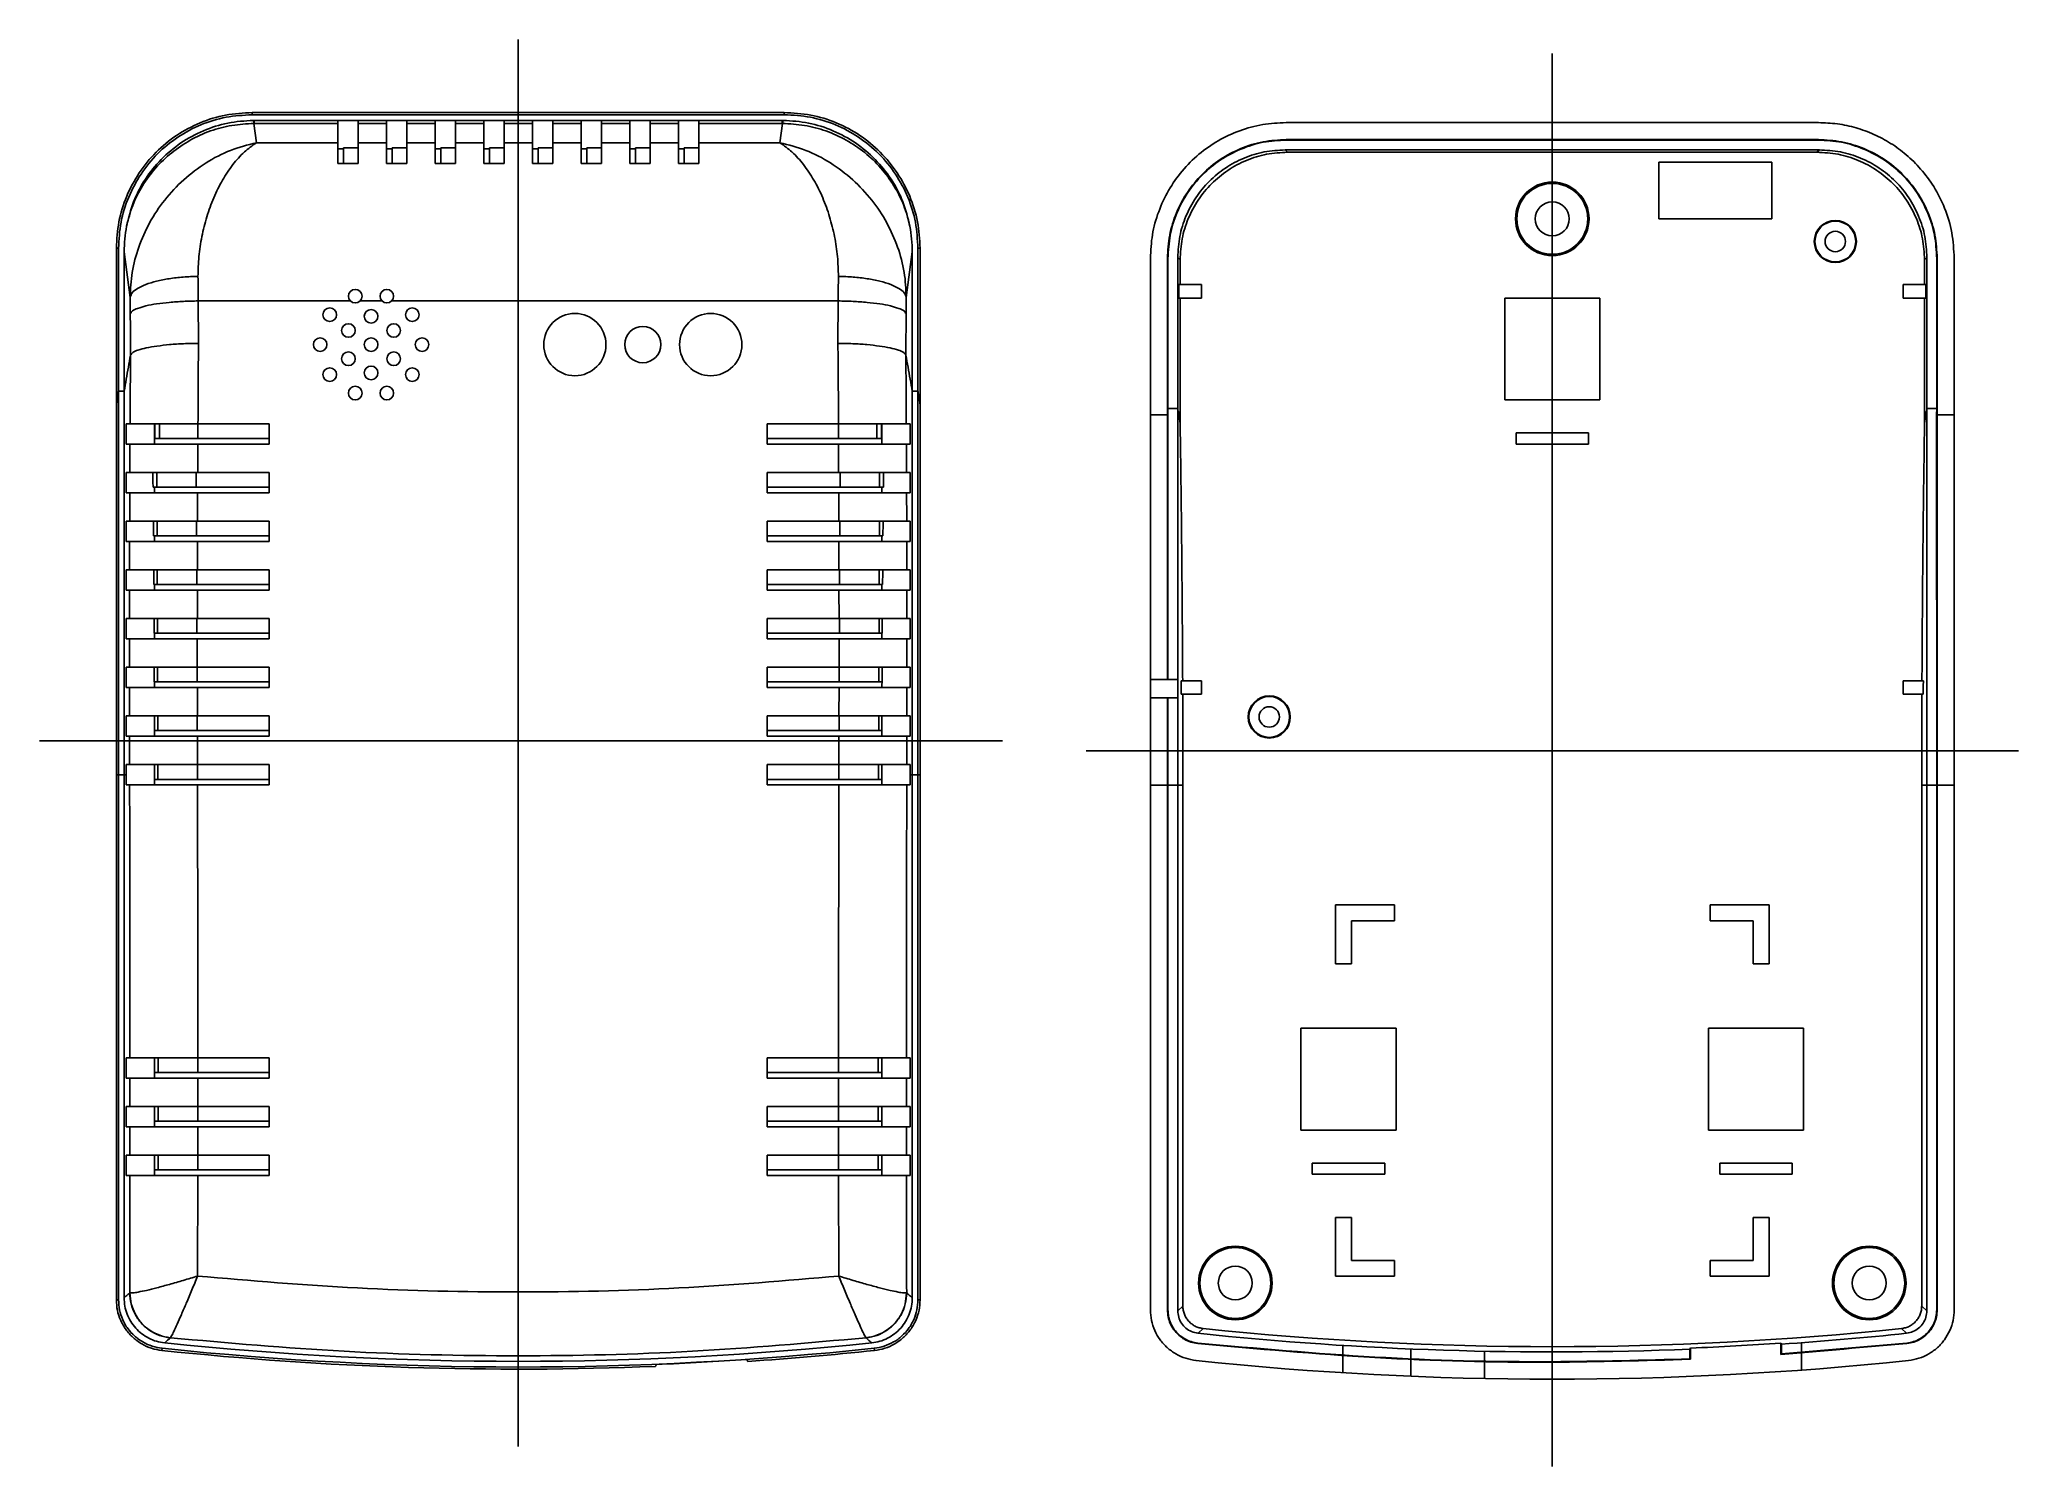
# Model space of a CAD drawing. Extents: x 1104 to 1279, y 319 to 445.
import ezdxf

# ---------------------------------------------------------------- set-up
doc = ezdxf.new("R2010")
doc.units = 0
doc.header["$MEASUREMENT"] = 0
doc.linetypes.add('dashed', pattern=[0])
doc.linetypes.add('solid', pattern=[0])
doc.layers.add('DEFAULT_1', color=1, linetype='solid')
doc.layers.add('DEFAULT_3', color=1, linetype='solid')

msp = doc.modelspace()

# ---------------------------------------------------------------- linework, layer by layer
at = {"layer": 'DEFAULT_1', "color": 1, "linetype": 'dashed'}
for p, q in [((1237.66, 319.03), (1237.66, 443.85)), ((1278.84, 382.24), (1196.49, 382.24))]:
    msp.add_line(p, q, dxfattribs=at)
at = {"layer": 'DEFAULT_1', "color": 3, "linetype": 'solid'}
for p, q in [((1214.15, 437.73), (1261.17, 437.73)), ((1214.07, 435.32), (1261.25, 435.32)), ((1214.28, 435.11), (1214.07, 435.32)), ((1214.16, 436.23), (1261.17, 436.23)), ((1214.16, 436.23), (1214.16, 436.19)), ((1214.16, 436.19), (1261.17, 436.19)), ((1261.04, 435.11), (1261.25, 435.32)), ((1261.17, 436.23), (1261.17, 436.19)), ((1214.28, 435.11), (1261.04, 435.11)), ((1257.06, 434.24), (1247.06, 434.24)), ((1247.06, 434.24), (1247.06, 429.24)), ((1257.06, 434.24), (1257.06, 429.24)), ((1257.06, 429.24), (1247.06, 429.24)), ((1202.16, 332.86), (1202.16, 425.74)), ((1203.66, 425.74), (1203.71, 425.74)), ((1203.66, 388.53), (1203.66, 425.74)), ((1203.71, 412.47), (1203.71, 425.74)), ((1204.79, 425.62), (1204.58, 425.83)), ((1204.58, 332.78), (1204.58, 425.83)), ((1204.79, 423.43), (1204.79, 425.62)), ((1270.54, 425.62), (1270.75, 425.83)), ((1270.54, 425.62), (1270.54, 423.43)), ((1270.75, 332.78), (1270.75, 425.83)), ((1271.66, 425.74), (1271.62, 425.74)), ((1271.62, 412.47), (1271.62, 425.74)), ((1271.66, 332.86), (1271.66, 425.74)), ((1273.16, 425.74), (1273.16, 332.86)), ((1204.66, 423.43), (1206.66, 423.43)), ((1204.66, 422.23), (1204.66, 423.43)), ((1206.66, 423.43), (1206.66, 422.23)), ((1268.66, 423.43), (1270.66, 423.43)), ((1268.66, 422.23), (1268.66, 423.43)), ((1270.66, 422.23), (1270.66, 423.43)), ((1206.66, 422.23), (1204.66, 422.23)), ((1204.79, 411.18), (1204.79, 422.23)), ((1233.46, 422.23), (1233.46, 413.23)), ((1241.86, 422.23), (1233.46, 422.23)), ((1241.86, 413.23), (1241.86, 422.23)), ((1270.66, 422.23), (1268.66, 422.23)), ((1270.54, 422.23), (1270.54, 411.18)), ((1233.46, 413.23), (1241.86, 413.23)), ((1202.16, 411.93), (1203.71, 411.93)), ((1204.58, 412.47), (1203.71, 412.47)), ((1203.71, 411.93), (1203.71, 388.53)), ((1270.75, 412.47), (1271.62, 412.47)), ((1271.61, 411.93), (1271.62, 379.21)), ((1273.16, 411.93), (1271.61, 411.93)), ((1240.86, 410.33), (1234.46, 410.33)), ((1234.46, 409.33), (1234.46, 410.33)), ((1240.86, 409.33), (1234.46, 409.33)), ((1240.86, 410.33), (1240.86, 409.33)), ((1204.89, 388.43), (1206.66, 388.43)), ((1206.66, 388.43), (1206.66, 387.23)), ((1268.66, 387.23), (1268.66, 388.43)), ((1268.66, 388.43), (1270.44, 388.43)), ((1203.66, 332.86), (1203.66, 386.93)), ((1203.71, 386.93), (1203.71, 379.21)), ((1206.66, 387.23), (1204.89, 387.23)), ((1270.43, 387.23), (1268.66, 387.23)), ((1202.16, 379.21), (1205.03, 379.21)), ((1203.71, 379.21), (1203.71, 332.86)), ((1205.03, 333.19), (1205.03, 379.21)), ((1270.29, 379.21), (1270.29, 333.19)), ((1270.29, 379.21), (1273.16, 379.21)), ((1271.62, 379.21), (1271.62, 332.86)), ((1223.71, 368.63), (1218.51, 368.63)), ((1218.51, 368.63), (1218.51, 363.43)), ((1219.91, 367.23), (1223.71, 367.23)), ((1219.91, 363.43), (1219.91, 367.23)), ((1223.71, 367.23), (1223.71, 368.63)), ((1251.61, 368.63), (1251.61, 367.23)), ((1256.81, 368.63), (1251.61, 368.63)), ((1251.61, 367.23), (1255.41, 367.23)), ((1255.41, 367.23), (1255.41, 363.43)), ((1256.81, 363.43), (1256.81, 368.63)), ((1218.51, 363.43), (1219.91, 363.43)), ((1255.41, 363.43), (1256.81, 363.43)), ((1215.46, 357.73), (1215.46, 348.73)), ((1223.86, 357.73), (1215.46, 357.73)), ((1223.86, 348.73), (1223.86, 357.73)), ((1251.46, 357.73), (1251.46, 348.73)), ((1259.86, 357.73), (1251.46, 357.73)), ((1259.86, 348.73), (1259.86, 357.73)), ((1215.46, 348.73), (1223.86, 348.73)), ((1251.46, 348.73), (1259.86, 348.73)), ((1216.46, 345.83), (1216.46, 344.83)), ((1222.86, 345.83), (1216.46, 345.83)), ((1222.86, 344.83), (1216.46, 344.83)), ((1222.86, 344.83), (1222.86, 345.83)), ((1252.46, 345.83), (1252.46, 344.83)), ((1258.86, 345.83), (1252.46, 345.83)), ((1258.86, 344.83), (1252.46, 344.83)), ((1258.86, 344.83), (1258.86, 345.83)), ((1218.51, 341.03), (1218.51, 335.83)), ((1219.91, 341.03), (1218.51, 341.03)), ((1219.91, 337.23), (1219.91, 341.03)), ((1255.41, 341.03), (1255.41, 337.23)), ((1256.81, 341.03), (1255.41, 341.03)), ((1256.81, 335.83), (1256.81, 341.03)), ((1218.51, 335.83), (1223.71, 335.83)), ((1223.71, 337.23), (1219.91, 337.23)), ((1223.71, 335.83), (1223.71, 337.23)), ((1251.61, 337.23), (1251.61, 335.83)), ((1255.41, 337.23), (1251.61, 337.23)), ((1251.61, 335.83), (1256.81, 335.83)), ((1203.66, 332.86), (1203.71, 332.86)), ((1204.58, 332.78), (1205.03, 333.19)), ((1270.29, 333.19), (1270.75, 332.78)), ((1271.66, 332.86), (1271.62, 332.86)), ((1206.37, 330.8), (1206.82, 331.2)), ((1268.5, 331.2), (1268.96, 330.8)), ((1206.35, 329.88), (1206.35, 329.92)), ((1249.86, 329.49), (1249.82, 329.4)), ((1249.82, 328.53), (1249.82, 329.4)), ((1249.86, 328.49), (1249.86, 329.49)), ((1257.86, 328.92), (1257.86, 329.92)), ((1257.91, 329.84), (1257.86, 329.92)), ((1257.91, 328.97), (1257.86, 328.92)), ((1257.91, 328.97), (1257.91, 329.84)), ((1268.98, 329.88), (1268.97, 329.92)), ((1249.86, 328.49), (1249.82, 328.53))]:
    msp.add_line(p, q, dxfattribs=at)
at = {"layer": 'DEFAULT_1', "color": 1, "linetype": 'solid'}
for p, q in [((1202.16, 388.53), (1204.58, 388.53)), ((1202.16, 386.93), (1204.58, 386.93)), ((1219.16, 327.3), (1219.16, 329.72)), ((1225.16, 326.99), (1225.16, 329.41)), ((1231.66, 326.79), (1231.66, 329.21)), ((1259.66, 327.54), (1259.66, 329.96))]:
    msp.add_line(p, q, dxfattribs=at)
at = {"layer": 'DEFAULT_1', "color": 3, "linetype": 'solid'}
for centre, radius in [((1237.66, 429.23), 3.25), ((1237.66, 429.23), 3.13), ((1237.66, 429.23), 1.5), ((1262.66, 427.23), 1.86), ((1262.66, 427.23), 1.8), ((1262.66, 427.23), 0.9), ((1212.66, 385.23), 1.86), ((1212.66, 385.23), 1.8), ((1212.66, 385.23), 0.9), ((1209.66, 335.23), 3.25), ((1209.66, 335.23), 3.13), ((1265.66, 335.23), 3.25), ((1265.66, 335.23), 3.13), ((1209.66, 335.23), 1.5), ((1265.66, 335.23), 1.5)]:
    msp.add_circle(centre, radius, dxfattribs=at)
for radius, start, end in [(298.19, 263.9753, 272.3365), (297.73, 264.0544, 275.9456), (298.19, 273.8928, 276.0247), (298.1, 272.3455, 273.8855), (300.6, 263.99, 276.01)]:
    msp.add_arc((1237.66, 627.33), radius, start, end, dxfattribs=at)
for points, end_tangent in [([(1214.15, 437.73), (1212.08, 437.55), (1210.05, 437.01), (1208.16, 436.13), (1206.45, 434.93), (1204.96, 433.45), (1203.77, 431.74), (1202.89, 429.85), (1202.34, 427.82), (1202.16, 425.74)], (0, 1)), ([(1273.16, 425.74), (1272.95, 428), (1272.31, 430.18), (1271.35, 432.08), (1270.2, 433.63), (1268.92, 434.89), (1267.55, 435.9), (1266.07, 436.69), (1264.49, 437.27), (1262.84, 437.62), (1261.17, 437.73)], (1, 0)), ([(1214.16, 436.23), (1212.11, 436.03), (1210.14, 435.43), (1208.33, 434.47), (1206.74, 433.16), (1205.43, 431.57), (1204.46, 429.76), (1203.87, 427.79), (1203.66, 425.74)], (-0.894427, 0.447214)), ([(1214.16, 436.19), (1212.12, 435.99), (1210.16, 435.39), (1208.35, 434.43), (1206.77, 433.13), (1205.47, 431.55), (1204.5, 429.74), (1203.91, 427.78), (1203.71, 425.74)], (0.707108, 0.707105)), ([(1214.07, 435.32), (1212.22, 435.14), (1210.44, 434.6), (1208.79, 433.72), (1207.36, 432.54), (1206.18, 431.1), (1205.3, 429.46), (1204.76, 427.68), (1204.58, 425.83)], (0, 1)), ([(1271.66, 425.74), (1271.46, 427.79), (1270.86, 429.76), (1269.89, 431.57), (1268.59, 433.16), (1267, 434.47), (1265.18, 435.43), (1263.21, 436.03), (1261.17, 436.23)], (-0.447214, -0.894427)), ([(1271.62, 425.74), (1271.42, 427.78), (1270.82, 429.74), (1269.86, 431.55), (1268.56, 433.13), (1266.97, 434.43), (1265.17, 435.39), (1263.21, 435.99), (1261.17, 436.19)], (-0.998053, -0.062378)), ([(1270.75, 425.83), (1270.57, 427.68), (1270.02, 429.46), (1269.15, 431.1), (1267.97, 432.54), (1266.53, 433.72), (1264.89, 434.6), (1263.11, 435.14), (1261.25, 435.32)], (-0.894427, 0.447214)), ([(1204.79, 425.62), (1204.97, 427.47), (1205.51, 429.25), (1206.39, 430.89), (1207.57, 432.33), (1209, 433.51), (1210.64, 434.39), (1212.43, 434.93), (1214.28, 435.11)], (0, -1)), ([(1261.04, 435.11), (1262.9, 434.93), (1264.68, 434.39), (1266.32, 433.51), (1267.76, 432.33), (1268.94, 430.89), (1269.82, 429.25), (1270.36, 427.47), (1270.54, 425.62)], (-0.894428, -0.447212)), ([(1203.71, 412.47), (1203.71, 412.29), (1203.71, 412.11), (1203.71, 411.93)], (0, -1)), ([(1204.58, 412.47), (1204.65, 412.04), (1204.72, 411.61), (1204.79, 411.18)], (0.707106, -0.707107)), ([(1205.01, 388.43), (1204.99, 392.22), (1204.96, 396.01), (1204.93, 399.79), (1204.89, 403.58), (1204.84, 407.37), (1204.79, 411.18)], (-0.707107, 0.707107)), ([(1270.54, 411.18), (1270.49, 407.41), (1270.44, 403.64), (1270.4, 399.87), (1270.36, 396.11), (1270.34, 392.32), (1270.31, 388.43)], (0.447212, 0.894428)), ([(1270.75, 412.47), (1270.68, 412.04), (1270.61, 411.61), (1270.54, 411.18)], (0, 1)), ([(1271.61, 411.93), (1271.61, 412.11), (1271.62, 412.29), (1271.62, 412.47)], (-0.707107, -0.707107)), ([(1204.89, 387.23), (1204.89, 387.83), (1204.89, 388.43)], (-1, -0.000002)), ([(1270.44, 388.43), (1270.43, 387.83), (1270.43, 387.23)], (-1, 0)), ([(1205.03, 379.21), (1205.03, 381.88), (1205.02, 384.56), (1205.01, 387.23)], (0.894428, 0.447212)), ([(1270.31, 387.23), (1270.3, 383.36), (1270.29, 379.21)], (0.447214, 0.894427)), ([(1202.16, 332.86), (1202.26, 331.93), (1202.55, 331.03), (1203.02, 330.21), (1203.65, 329.52), (1204.41, 328.97), (1205.28, 328.58), (1206.19, 328.39)], (-0.707107, -0.707107)), ([(1206.35, 329.88), (1205.74, 330.01), (1205.16, 330.26), (1204.66, 330.63), (1204.24, 331.1), (1203.92, 331.64), (1203.73, 332.24), (1203.66, 332.86)], (0.707106, -0.707107)), ([(1206.35, 329.92), (1205.75, 330.05), (1205.19, 330.3), (1204.68, 330.67), (1204.27, 331.13), (1203.96, 331.66), (1203.77, 332.25), (1203.71, 332.86)], (0.124035, -0.992278)), ([(1206.37, 330.8), (1205.8, 330.94), (1205.3, 331.24), (1204.91, 331.68), (1204.66, 332.21), (1204.58, 332.78)], (-0.707107, -0.707106)), ([(1206.82, 331.2), (1206.46, 331.28), (1206.12, 331.41), (1205.81, 331.61), (1205.54, 331.85), (1205.32, 332.15), (1205.16, 332.48), (1205.06, 332.83), (1205.03, 333.19)], (0, 1)), ([(1270.29, 333.19), (1270.26, 332.83), (1270.16, 332.48), (1270, 332.15), (1269.78, 331.85), (1269.51, 331.61), (1269.2, 331.41), (1268.86, 331.28), (1268.5, 331.2)], (-1, 0)), ([(1270.75, 332.78), (1270.66, 332.21), (1270.41, 331.68), (1270.02, 331.24), (1269.52, 330.94), (1268.96, 330.8)], (0, 1)), ([(1271.62, 332.86), (1271.55, 332.25), (1271.36, 331.66), (1271.05, 331.13), (1270.64, 330.67), (1270.14, 330.3), (1269.57, 330.05), (1268.97, 329.92)], (0.894427, 0.447213)), ([(1271.66, 332.86), (1271.59, 332.24), (1271.4, 331.64), (1271.09, 331.1), (1270.67, 330.63), (1270.16, 330.26), (1269.59, 330.01), (1268.98, 329.88)], (-0.447213, -0.894427)), ([(1269.14, 328.39), (1270.05, 328.58), (1270.91, 328.97), (1271.68, 329.52), (1272.3, 330.21), (1272.77, 331.03), (1273.07, 331.93), (1273.16, 332.86)], (-1, -0.000001)), ([(1249.82, 328.53), (1237.66, 328.28), (1221.99, 328.69), (1206.35, 329.92)], (-0.707114, -0.7071)), ([(1249.86, 328.49), (1237.66, 328.24), (1221.98, 328.65), (1206.35, 329.88)], (0.894427, 0.447214)), ([(1268.98, 329.88), (1257.86, 328.92)], (1, -0.000003)), ([(1268.97, 329.92), (1257.91, 328.97)], (-0.707107, 0.707107))]:
    msp.add_spline(points, degree=3, dxfattribs=dict(at, end_tangent=end_tangent))
at = {"layer": 'DEFAULT_3', "color": 1, "linetype": 'dashed'}
for p, q in [((1146.32, 445.07), (1146.32, 320.8)), ((1189.09, 383.12), (1104.04, 383.12))]:
    msp.add_line(p, q, dxfattribs=at)
at = {"layer": 'DEFAULT_3', "color": 3, "linetype": 'solid'}
for p, q in [((1169.82, 438.62), (1122.81, 438.62)), ((1122.81, 438.43), (1122.81, 438.62)), ((1169.82, 438.43), (1122.81, 438.43)), ((1122.97, 437.66), (1123.19, 435.95)), ((1123, 437.93), (1130.37, 437.93)), ((1123, 437.93), (1123, 437.66)), ((1123, 437.66), (1130.37, 437.66)), ((1130.37, 437.92), (1132.17, 437.92)), ((1130.37, 434.12), (1130.37, 437.92)), ((1132.17, 437.93), (1134.67, 437.93)), ((1132.17, 434.12), (1132.17, 437.92)), ((1132.17, 437.66), (1134.67, 437.66)), ((1134.67, 437.92), (1136.47, 437.92)), ((1134.67, 434.12), (1134.67, 437.92)), ((1136.47, 437.93), (1138.97, 437.93)), ((1136.47, 434.12), (1136.47, 437.92)), ((1136.47, 437.66), (1138.97, 437.66)), ((1138.97, 437.92), (1140.77, 437.92)), ((1138.97, 434.12), (1138.97, 437.92)), ((1140.77, 437.93), (1143.27, 437.93)), ((1140.77, 434.12), (1140.77, 437.92)), ((1140.77, 437.66), (1143.27, 437.66)), ((1143.27, 437.92), (1145.07, 437.92)), ((1143.27, 434.12), (1143.27, 437.92)), ((1145.07, 437.93), (1147.57, 437.93)), ((1145.07, 434.12), (1145.07, 437.92)), ((1145.07, 437.66), (1147.57, 437.66)), ((1147.57, 437.92), (1149.37, 437.92)), ((1147.57, 434.12), (1147.57, 437.92)), ((1149.37, 437.93), (1151.87, 437.93)), ((1149.37, 434.12), (1149.37, 437.92)), ((1149.37, 437.66), (1151.87, 437.66)), ((1151.87, 437.92), (1153.67, 437.92)), ((1151.87, 434.12), (1151.87, 437.92)), ((1153.67, 437.93), (1156.17, 437.93)), ((1153.67, 434.12), (1153.67, 437.92)), ((1153.67, 437.66), (1156.17, 437.66)), ((1156.17, 437.92), (1157.97, 437.92)), ((1156.17, 434.12), (1156.17, 437.92)), ((1157.97, 437.93), (1160.47, 437.93)), ((1157.97, 434.12), (1157.97, 437.92)), ((1157.97, 437.66), (1160.47, 437.66)), ((1160.47, 437.92), (1162.27, 437.92)), ((1160.47, 434.12), (1160.47, 437.92)), ((1162.27, 437.93), (1169.63, 437.93)), ((1162.27, 434.12), (1162.27, 437.92)), ((1162.27, 437.66), (1169.63, 437.66)), ((1169.44, 435.95), (1169.66, 437.66)), ((1169.63, 437.93), (1169.63, 437.66)), ((1169.82, 438.43), (1169.82, 438.62)), ((1123.19, 435.95), (1130.37, 435.95)), ((1130.37, 435.42), (1130.87, 435.42)), ((1132.17, 435.5), (1130.87, 435.5)), ((1130.87, 434.12), (1130.87, 435.5)), ((1132.17, 435.95), (1134.67, 435.95)), ((1134.67, 435.42), (1135.17, 435.42)), ((1136.47, 435.5), (1135.17, 435.5)), ((1135.17, 434.12), (1135.17, 435.5)), ((1136.47, 435.95), (1138.97, 435.95)), ((1138.97, 435.42), (1139.47, 435.42)), ((1140.77, 435.5), (1139.47, 435.5)), ((1139.47, 434.12), (1139.47, 435.5)), ((1140.77, 435.95), (1143.27, 435.95)), ((1143.27, 435.42), (1143.77, 435.42)), ((1145.07, 435.5), (1143.77, 435.5)), ((1143.77, 434.12), (1143.77, 435.5)), ((1145.07, 435.95), (1147.57, 435.95)), ((1147.57, 435.42), (1148.07, 435.42)), ((1149.37, 435.5), (1148.07, 435.5)), ((1148.07, 434.12), (1148.07, 435.5)), ((1149.37, 435.95), (1151.87, 435.95)), ((1151.87, 435.42), (1152.37, 435.42)), ((1153.67, 435.5), (1152.37, 435.5)), ((1152.37, 434.12), (1152.37, 435.5)), ((1153.67, 435.95), (1156.17, 435.95)), ((1156.17, 435.42), (1156.67, 435.42)), ((1157.97, 435.5), (1156.67, 435.5)), ((1156.67, 434.12), (1156.67, 435.5)), ((1157.97, 435.95), (1160.47, 435.95)), ((1160.47, 435.42), (1160.97, 435.42)), ((1162.27, 435.5), (1160.97, 435.5)), ((1160.97, 434.12), (1160.97, 435.5)), ((1162.27, 435.95), (1169.44, 435.95)), ((1130.37, 434.12), (1132.17, 434.12)), ((1134.67, 434.12), (1136.47, 434.12)), ((1138.97, 434.12), (1140.77, 434.12)), ((1143.27, 434.12), (1145.07, 434.12)), ((1147.57, 434.12), (1149.37, 434.12)), ((1151.87, 434.12), (1153.67, 434.12)), ((1156.17, 434.12), (1157.97, 434.12)), ((1160.47, 434.12), (1162.27, 434.12)), ((1111.01, 426.63), (1110.82, 426.63)), ((1110.82, 426.63), (1110.82, 333.75)), ((1111.01, 426.63), (1111.01, 333.75)), ((1181.62, 426.63), (1181.82, 426.63)), ((1181.62, 333.75), (1181.62, 426.63)), ((1181.82, 333.75), (1181.82, 426.63)), ((1111.51, 426.32), (1112.03, 422.28)), ((1111.51, 333.92), (1111.51, 426.32)), ((1180.6, 422.28), (1181.12, 426.32)), ((1181.12, 333.92), (1181.12, 426.32)), ((1118.04, 421.98), (1131.5, 421.98)), ((1118.04, 421.98), (1118.07, 418.24)), ((1132.35, 421.98), (1134.28, 421.98)), ((1135.13, 421.98), (1174.59, 421.98)), ((1174.56, 418.24), (1174.59, 421.98)), ((1111.51, 414.01), (1111.01, 414.01)), ((1181.12, 414.01), (1181.62, 414.01)), ((1111.68, 411.12), (1124.32, 411.12)), ((1111.68, 411.12), (1111.68, 409.32)), ((1114.18, 411.12), (1114.18, 409.32)), ((1114.23, 411.12), (1114.23, 409.82)), ((1114.63, 411.12), (1114.63, 409.82)), ((1118.03, 411.12), (1118.03, 409.82)), ((1124.32, 411.12), (1124.32, 409.32)), ((1168.32, 411.12), (1180.95, 411.12)), ((1168.32, 411.12), (1168.32, 409.32)), ((1174.6, 411.12), (1174.6, 409.82)), ((1178, 411.12), (1178, 409.82)), ((1178.4, 411.12), (1178.4, 409.82)), ((1178.45, 411.12), (1178.45, 409.32)), ((1180.95, 411.12), (1180.95, 409.32)), ((1111.68, 409.32), (1124.32, 409.32)), ((1114.23, 409.82), (1124.32, 409.82)), ((1118.02, 409.32), (1118.01, 406.82)), ((1178.4, 409.82), (1168.32, 409.82)), ((1168.32, 409.32), (1180.95, 409.32)), ((1174.62, 406.82), (1174.61, 409.32)), ((1111.68, 406.82), (1124.32, 406.82)), ((1111.68, 406.82), (1111.68, 405.02)), ((1114.39, 406.82), (1114.39, 405.52)), ((1117.88, 406.82), (1117.88, 405.52)), ((1124.32, 406.82), (1124.32, 405.02)), ((1168.32, 406.82), (1180.95, 406.82)), ((1168.32, 406.82), (1168.32, 405.02)), ((1174.75, 406.82), (1174.75, 405.52)), ((1178.24, 406.82), (1178.24, 405.52)), ((1180.95, 406.82), (1180.95, 405.02)), ((1111.68, 405.02), (1124.32, 405.02)), ((1114.06, 405.52), (1124.32, 405.52)), ((1114.18, 405.52), (1114.18, 405.02)), ((1118, 405.02), (1117.99, 402.52)), ((1178.57, 405.52), (1168.32, 405.52)), ((1168.32, 405.02), (1180.95, 405.02)), ((1174.64, 402.52), (1174.63, 405.02)), ((1178.45, 405.52), (1178.45, 405.02)), ((1111.68, 402.52), (1124.32, 402.52)), ((1111.68, 402.52), (1111.68, 400.72)), ((1114.41, 402.52), (1114.41, 401.22)), ((1117.91, 402.52), (1117.91, 401.22)), ((1124.32, 402.52), (1124.32, 400.72)), ((1168.32, 402.52), (1168.32, 400.72)), ((1168.32, 402.52), (1180.95, 402.52)), ((1174.73, 402.52), (1174.73, 401.22)), ((1178.22, 402.52), (1178.22, 401.22)), ((1180.95, 402.52), (1180.95, 400.72)), ((1111.68, 400.72), (1124.32, 400.72)), ((1114.1, 401.22), (1124.32, 401.22)), ((1114.18, 401.22), (1114.18, 400.72)), ((1117.99, 400.72), (1117.98, 398.22)), ((1178.53, 401.22), (1168.32, 401.22)), ((1168.32, 400.72), (1180.95, 400.72)), ((1174.65, 398.22), (1174.64, 400.72)), ((1178.45, 401.22), (1178.45, 400.72)), ((1111.68, 398.22), (1124.32, 398.22)), ((1111.68, 398.22), (1111.68, 396.42)), ((1114.13, 396.92), (1124.32, 396.92)), ((1114.18, 396.92), (1114.18, 396.42)), ((1114.43, 398.22), (1114.43, 396.92)), ((1117.93, 398.22), (1117.93, 396.92)), ((1124.32, 398.22), (1124.32, 396.42)), ((1168.32, 398.22), (1168.32, 396.42)), ((1168.32, 398.22), (1180.95, 398.22)), ((1178.5, 396.92), (1168.32, 396.92)), ((1174.71, 398.22), (1174.71, 396.92)), ((1178.2, 398.22), (1178.2, 396.92)), ((1178.45, 396.92), (1178.45, 396.42)), ((1180.95, 398.22), (1180.95, 396.42)), ((1111.68, 396.42), (1124.32, 396.42)), ((1117.98, 396.42), (1117.98, 393.92)), ((1168.32, 396.42), (1180.95, 396.42)), ((1174.66, 393.92), (1174.65, 396.42)), ((1111.68, 393.92), (1124.32, 393.92)), ((1111.68, 393.92), (1111.68, 392.12)), ((1114.45, 393.92), (1114.45, 392.62)), ((1117.94, 393.92), (1117.94, 392.62)), ((1124.32, 393.92), (1124.32, 392.12)), ((1168.32, 393.92), (1168.32, 392.12)), ((1168.32, 393.92), (1180.95, 393.92)), ((1174.69, 393.92), (1174.69, 392.62)), ((1178.19, 393.92), (1178.19, 392.62)), ((1180.95, 393.92), (1180.95, 392.12)), ((1111.68, 392.12), (1124.32, 392.12)), ((1111.98, 392.12), (1111.98, 389.62)), ((1114.15, 392.62), (1124.32, 392.62)), ((1114.18, 392.62), (1114.18, 392.12)), ((1117.97, 392.12), (1117.97, 389.62)), ((1178.48, 392.62), (1168.32, 392.62)), ((1168.32, 392.12), (1180.95, 392.12)), ((1174.66, 389.62), (1174.66, 392.12)), ((1178.45, 392.62), (1178.45, 392.12)), ((1180.65, 389.62), (1180.65, 392.12)), ((1111.68, 389.62), (1124.32, 389.62)), ((1111.68, 389.62), (1111.68, 387.82)), ((1114.18, 388.32), (1124.32, 388.32)), ((1114.18, 388.32), (1114.18, 388.07)), ((1114.18, 388.07), (1114.18, 387.82)), ((1114.46, 389.62), (1114.46, 388.32)), ((1117.96, 389.62), (1117.96, 388.32)), ((1124.32, 389.62), (1124.32, 387.82)), ((1168.32, 389.62), (1168.32, 387.82)), ((1168.32, 389.62), (1180.95, 389.62)), ((1178.45, 388.32), (1168.32, 388.32)), ((1174.67, 389.62), (1174.67, 388.32)), ((1178.17, 389.62), (1178.17, 388.32)), ((1178.46, 388.32), (1178.45, 388.07)), ((1178.45, 388.07), (1178.45, 387.82)), ((1180.95, 389.62), (1180.95, 387.82)), ((1111.68, 387.82), (1124.32, 387.82)), ((1117.98, 387.82), (1117.98, 385.32)), ((1168.32, 387.82), (1180.95, 387.82)), ((1174.65, 385.32), (1174.66, 387.82)), ((1111.68, 385.32), (1124.32, 385.32)), ((1111.68, 385.32), (1111.68, 383.52)), ((1114.47, 385.32), (1114.47, 384.02)), ((1117.97, 385.32), (1117.97, 384.02)), ((1124.32, 385.32), (1124.32, 383.52)), ((1168.32, 385.32), (1168.32, 383.52)), ((1168.32, 385.32), (1180.95, 385.32)), ((1174.66, 385.32), (1174.66, 384.02)), ((1178.16, 385.32), (1178.16, 384.02)), ((1180.95, 385.32), (1180.95, 383.52)), ((1111.68, 383.52), (1124.32, 383.52)), ((1114.18, 384.02), (1124.32, 384.02)), ((1114.18, 384.02), (1114.18, 383.77)), ((1114.18, 383.77), (1114.18, 383.52)), ((1117.98, 383.52), (1117.99, 381.02)), ((1178.45, 384.02), (1168.32, 384.02)), ((1168.32, 383.52), (1180.95, 383.52)), ((1174.65, 381.02), (1174.65, 383.52)), ((1178.45, 384.02), (1178.45, 383.77)), ((1178.45, 383.77), (1178.45, 383.52)), ((1111.68, 380.12), (1110.82, 380.12)), ((1111.68, 381.02), (1124.32, 381.02)), ((1111.68, 381.02), (1111.68, 380.12)), ((1114.18, 379.72), (1124.32, 379.72)), ((1114.49, 381.02), (1114.49, 379.72)), ((1117.98, 381.02), (1117.98, 379.72)), ((1124.32, 381.02), (1124.32, 379.22)), ((1168.32, 381.02), (1168.32, 379.22)), ((1168.32, 381.02), (1180.95, 381.02)), ((1178.45, 379.72), (1168.32, 379.72)), ((1174.65, 381.02), (1174.65, 379.72)), ((1178.14, 381.02), (1178.14, 379.72)), ((1180.95, 381.02), (1180.95, 380.12)), ((1180.95, 380.12), (1181.82, 380.12)), ((1111.68, 379.22), (1124.32, 379.22)), ((1168.32, 379.22), (1180.95, 379.22)), ((1111.68, 355.12), (1124.32, 355.12)), ((1111.68, 355.12), (1111.68, 353.32)), ((1114.18, 355.12), (1114.18, 353.32)), ((1114.52, 355.12), (1114.52, 353.82)), ((1118.02, 355.12), (1118.02, 353.82)), ((1124.32, 355.12), (1124.32, 353.32)), ((1168.32, 355.12), (1168.32, 353.32)), ((1168.32, 355.12), (1180.95, 355.12)), ((1174.61, 355.12), (1174.61, 353.82)), ((1178.11, 355.12), (1178.11, 353.82)), ((1178.45, 355.12), (1178.45, 353.32)), ((1180.95, 355.12), (1180.95, 353.32)), ((1111.68, 353.32), (1124.32, 353.32)), ((1114.18, 353.82), (1124.32, 353.82)), ((1118.02, 353.32), (1118.02, 349.52)), ((1178.45, 353.82), (1168.32, 353.82)), ((1168.32, 353.32), (1180.95, 353.32)), ((1174.61, 353.32), (1174.61, 349.52)), ((1111.68, 350.82), (1124.32, 350.82)), ((1111.68, 350.82), (1111.68, 349.02)), ((1114.18, 350.82), (1114.18, 349.02)), ((1114.52, 350.82), (1114.52, 349.52)), ((1124.32, 350.82), (1124.32, 349.02)), ((1168.32, 350.82), (1168.32, 349.02)), ((1168.32, 350.82), (1180.95, 350.82)), ((1178.11, 350.82), (1178.11, 349.52)), ((1178.45, 350.82), (1178.45, 349.02)), ((1180.95, 350.82), (1180.95, 349.02)), ((1111.68, 349.02), (1124.32, 349.02)), ((1114.18, 349.52), (1124.32, 349.52)), ((1118.02, 349.02), (1118.01, 346.52)), ((1178.45, 349.52), (1168.32, 349.52)), ((1168.32, 349.02), (1180.95, 349.02)), ((1174.62, 346.52), (1174.62, 349.02)), ((1111.68, 346.52), (1124.32, 346.52)), ((1111.68, 346.52), (1111.68, 344.72)), ((1114.18, 346.52), (1114.18, 344.72)), ((1114.52, 346.52), (1114.52, 345.22)), ((1118.02, 346.52), (1118.02, 345.22)), ((1124.32, 346.52), (1124.32, 344.72)), ((1168.32, 346.52), (1168.32, 344.72)), ((1168.32, 346.52), (1180.95, 346.52)), ((1174.61, 346.52), (1174.61, 345.22)), ((1178.11, 346.52), (1178.11, 345.22)), ((1178.45, 346.52), (1178.45, 344.72)), ((1180.95, 346.52), (1180.95, 344.72)), ((1111.68, 344.72), (1124.32, 344.72)), ((1114.18, 345.22), (1124.32, 345.22)), ((1118.01, 344.72), (1118, 335.84)), ((1178.45, 345.22), (1168.32, 345.22)), ((1168.32, 344.72), (1180.95, 344.72)), ((1174.63, 335.84), (1174.62, 344.72)), ((1111.01, 333.75), (1110.82, 333.75)), ((1181.62, 333.75), (1181.82, 333.75)), ((1114.86, 329.46), (1114.84, 329.27)), ((1177.77, 329.46), (1177.79, 329.27)), ((1166.52, 328.47), (1166.6, 328.31))]:
    msp.add_line(p, q, dxfattribs=at)
for centre, radius in [((1129.67, 420.76), 0.6), ((1131.92, 422.4), 0.6), ((1134.71, 422.4), 0.6), ((1136.96, 420.76), 0.6), ((1131.32, 419.37), 0.6), ((1133.32, 420.62), 0.6), ((1135.32, 419.37), 0.6), ((1151.32, 418.12), 2.75), ((1157.32, 418.12), 1.6), ((1163.32, 418.12), 2.75), ((1128.82, 418.12), 0.6), ((1133.32, 418.12), 0.6), ((1137.82, 418.12), 0.6), ((1129.67, 415.47), 0.6), ((1131.32, 416.87), 0.6), ((1133.32, 415.62), 0.6), ((1135.32, 416.87), 0.6), ((1136.96, 415.47), 0.6), ((1131.92, 413.84), 0.6), ((1134.71, 413.84), 0.6)]:
    msp.add_circle(centre, radius, dxfattribs=at)
for radius, start, end in [(300.5, 263.988, 272.3101), (300.31, 263.988, 276.012), (299.81, 264.0215, 275.9785), (300.5, 273.8711, 276.012), (300.33, 272.3281, 273.8566)]:
    msp.add_arc((1146.32, 628.12), radius, start, end, dxfattribs=at)
for points, end_tangent in [([(1122.81, 438.62), (1120.47, 438.39), (1118.22, 437.71), (1116.14, 436.6), (1114.33, 435.11), (1112.84, 433.29), (1111.73, 431.22), (1111.05, 428.97), (1110.82, 426.63)], (1, 0.000004)), ([(1122.81, 438.43), (1120.51, 438.2), (1118.29, 437.53), (1116.25, 436.44), (1114.46, 434.97), (1113, 433.18), (1111.91, 431.14), (1111.23, 428.93), (1111.01, 426.63)], (-0.707107, 0.707107)), ([(1111.72, 428.57), (1112.34, 430.73), (1113.38, 432.73), (1114.79, 434.48), (1116.52, 435.93), (1118.51, 437.01), (1120.67, 437.69), (1122.91, 437.93)], (1, 0)), ([(1111.72, 428.57), (1112.27, 430.42), (1113.13, 432.15), (1114.29, 433.72), (1115.71, 435.07), (1117.34, 436.17), (1119.13, 436.99), (1121.03, 437.48), (1122.97, 437.66)], (0.707107, 0.707106)), ([(1122.91, 437.93), (1122.93, 437.88), (1122.95, 437.79), (1122.97, 437.66)], (1, 0)), ([(1122.91, 437.93), (1122.95, 437.93), (1123, 437.93)], (-1, 0)), ([(1122.97, 437.66), (1122.98, 437.66), (1123, 437.66)], (0, -1)), ([(1169.63, 437.93), (1169.68, 437.93), (1169.72, 437.93)], (1, 0)), ([(1169.63, 437.66), (1169.65, 437.66), (1169.66, 437.66)], (-0.894427, -0.447214)), ([(1169.72, 437.93), (1169.7, 437.88), (1169.68, 437.79), (1169.66, 437.66)], (0.707107, -0.707107)), ([(1169.66, 437.66), (1171.6, 437.48), (1173.5, 436.99), (1175.29, 436.17), (1176.92, 435.08), (1178.34, 433.72), (1179.5, 432.15), (1180.37, 430.42), (1180.92, 428.57)], (-0.894427, -0.447214)), ([(1169.72, 437.93), (1171.97, 437.69), (1174.12, 437.01), (1176.11, 435.93), (1177.84, 434.48), (1179.25, 432.73), (1180.29, 430.73), (1180.92, 428.57)], (-0.707105, 0.707108)), ([(1181.82, 426.63), (1181.59, 428.97), (1180.9, 431.22), (1179.79, 433.29), (1178.3, 435.11), (1176.49, 436.6), (1174.41, 437.71), (1172.16, 438.39), (1169.82, 438.62)], (-1, 0)), ([(1181.62, 426.63), (1181.4, 428.93), (1180.73, 431.14), (1179.64, 433.18), (1178.17, 434.97), (1176.38, 436.44), (1174.34, 437.53), (1172.13, 438.2), (1169.82, 438.43)], (-0.707107, -0.707107)), ([(1123.19, 435.95), (1120.91, 435.28), (1118.74, 434.17), (1116.77, 432.68), (1115.09, 430.89), (1113.76, 428.88), (1112.8, 426.73), (1112.22, 424.5), (1112.03, 422.28)], (1, 0)), ([(1123.19, 435.95), (1122.13, 435.14), (1121.12, 434.02), (1120.2, 432.66), (1119.43, 431.1), (1118.81, 429.41), (1118.37, 427.66), (1118.11, 425.89), (1118.03, 424.15)], (0, 1)), ([(1174.6, 424.15), (1174.52, 425.89), (1174.26, 427.66), (1173.82, 429.41), (1173.21, 431.1), (1172.43, 432.66), (1171.51, 434.02), (1170.5, 435.14), (1169.44, 435.95)], (0.447214, 0.894427)), ([(1180.6, 422.28), (1180.41, 424.5), (1179.83, 426.73), (1178.87, 428.88), (1177.54, 430.89), (1175.86, 432.68), (1173.89, 434.17), (1171.72, 435.28), (1169.44, 435.95)], (-0.000004, 1)), ([(1111.72, 428.57), (1111.56, 427.45), (1111.51, 426.32)], (1, 0)), ([(1180.92, 428.57), (1181.07, 427.45), (1181.12, 426.32)], (1, 0)), ([(1118.03, 424.15), (1116.72, 424.09), (1115.48, 423.94), (1114.36, 423.72), (1113.41, 423.42), (1112.69, 423.08), (1112.22, 422.69), (1112.03, 422.28)], (0, -1)), ([(1118.03, 424.15), (1118.04, 423.07), (1118.04, 421.98)], (0, 1)), ([(1174.59, 421.98), (1174.59, 423.07), (1174.6, 424.15)], (0, 1)), ([(1112.03, 422.28), (1112.04, 421.57), (1112.05, 420.84)], (-0.707108, 0.707106)), ([(1118.04, 421.98), (1116.74, 421.94), (1115.49, 421.85), (1114.37, 421.72), (1113.43, 421.54), (1112.7, 421.32), (1112.24, 421.09), (1112.05, 420.84)], (-0.447214, 0.894427)), ([(1174.59, 421.98), (1175.89, 421.94), (1177.14, 421.85), (1178.26, 421.72), (1179.2, 421.54), (1179.93, 421.32), (1180.4, 421.09), (1180.58, 420.84)], (-0.894427, -0.447213)), ([(1180.58, 420.84), (1180.59, 421.57), (1180.6, 422.28)], (0.707108, -0.707106)), ([(1112.05, 420.84), (1112.06, 419.01), (1112.07, 417.19)], (-0.894427, 0.447214)), ([(1180.56, 417.19), (1180.57, 419.01), (1180.58, 420.84)], (-1, 0)), ([(1118.07, 418.23), (1116.76, 418.2), (1115.52, 418.12), (1114.4, 417.99), (1113.45, 417.83), (1112.73, 417.63), (1112.26, 417.42), (1112.07, 417.19)], (-1, 0)), ([(1118.07, 418.24), (1118.05, 414.68), (1118.03, 411.12)], (0.894429, 0.44721)), ([(1174.61, 411.12), (1174.59, 414.68), (1174.56, 418.24)], (0.707108, 0.707105)), ([(1174.56, 418.23), (1175.87, 418.2), (1177.11, 418.12), (1178.24, 417.99), (1179.18, 417.83), (1179.9, 417.63), (1180.37, 417.42), (1180.56, 417.19)], (-0.707107, 0.707107)), ([(1112.07, 417.19), (1111.88, 416.13), (1111.69, 415.07), (1111.51, 414.01)], (0, -1)), ([(1112.07, 417.19), (1112.05, 414.15), (1112.03, 411.12)], (0.007812, -0.999969)), ([(1180.56, 417.19), (1180.75, 416.13), (1180.94, 415.07), (1181.12, 414.01)], (0, 1)), ([(1180.6, 411.12), (1180.58, 414.15), (1180.56, 417.19)], (0.447213, -0.894428)), ([(1111.01, 414.01), (1110.94, 413.62), (1110.88, 413.24), (1110.82, 412.85)], (-0.707107, -0.707107)), ([(1181.62, 414.01), (1181.69, 413.62), (1181.75, 413.24), (1181.82, 412.85)], (0.894427, -0.447214)), ([(1112.02, 409.32), (1112.02, 408.07), (1112.01, 406.82)], (1, 0)), ([(1180.62, 406.82), (1180.61, 408.07), (1180.61, 409.32)], (0.447214, 0.894427)), ([(1114.04, 406.82), (1114.05, 406.17), (1114.06, 405.52)], (0, -1)), ([(1178.59, 406.82), (1178.58, 406.17), (1178.57, 405.52)], (0.447213, -0.894427)), ([(1112.01, 405.02), (1112, 403.77), (1112, 402.52)], (-0.447214, 0.894427)), ([(1180.63, 402.52), (1180.63, 403.77), (1180.62, 405.02)], (1, 0)), ([(1114.09, 402.52), (1114.09, 401.87), (1114.1, 401.22)], (0, 1)), ([(1178.55, 402.52), (1178.54, 401.87), (1178.53, 401.22)], (0, 1)), ([(1111.99, 400.72), (1111.99, 399.47), (1111.99, 398.22)], (-0.707107, 0.707107)), ([(1180.64, 398.22), (1180.64, 399.47), (1180.64, 400.72)], (0.894427, -0.447214)), ([(1114.12, 398.22), (1114.12, 397.57), (1114.13, 396.92)], (0, -1)), ([(1178.51, 398.22), (1178.51, 397.57), (1178.5, 396.92)], (0.707107, -0.707107)), ([(1111.98, 396.42), (1111.98, 395.17), (1111.98, 393.92)], (-1, -0.000002)), ([(1180.65, 393.92), (1180.65, 395.17), (1180.65, 396.42)], (0.447214, -0.894427)), ([(1114.15, 393.92), (1114.15, 393.27), (1114.15, 392.62)], (-0.707107, -0.707107)), ([(1178.48, 393.92), (1178.48, 393.27), (1178.48, 392.62)], (-0.447214, -0.894427)), ([(1114.17, 389.62), (1114.17, 388.97), (1114.17, 388.32)], (0, -1)), ([(1178.46, 389.62), (1178.46, 388.97), (1178.46, 388.32)], (0, -1)), ([(1111.98, 387.82), (1111.98, 386.57), (1111.98, 385.32)], (0.707106, -0.707108)), ([(1180.65, 385.32), (1180.65, 386.57), (1180.65, 387.82)], (-0.707107, -0.707107)), ([(1114.18, 385.32), (1114.18, 384.67), (1114.18, 384.02)], (0, -1)), ([(1178.45, 385.32), (1178.45, 384.67), (1178.45, 384.02)], (0, -1)), ([(1111.98, 383.52), (1111.99, 382.27), (1111.99, 381.02)], (-0.894428, 0.447213)), ([(1180.64, 381.02), (1180.65, 382.27), (1180.65, 383.52)], (0, 1)), ([(1111.68, 380.12), (1111.68, 379.67), (1111.68, 379.22)], (1, 0)), ([(1114.18, 381.02), (1114.18, 380.59), (1114.18, 380.15), (1114.18, 379.72)], (0, 1)), ([(1114.18, 379.72), (1114.18, 379.47), (1114.18, 379.22)], (-0.447214, -0.894427)), ([(1178.45, 379.72), (1178.45, 380.15), (1178.45, 380.59), (1178.45, 381.02)], (-1, -0.000001)), ([(1178.45, 379.72), (1178.45, 379.47), (1178.45, 379.22)], (0.447214, -0.894427)), ([(1180.95, 380.12), (1180.95, 379.67), (1180.95, 379.22)], (-1, 0)), ([(1111.99, 379.22), (1112.01, 370.75), (1112.02, 362.72), (1112.02, 355.12)], (0.707104, 0.70711)), ([(1117.99, 379.22), (1118, 372.83), (1118.01, 366.69), (1118.02, 360.78), (1118.02, 355.12)], (1, 0.000009)), ([(1174.61, 355.12), (1174.61, 360.78), (1174.62, 366.68), (1174.63, 372.83), (1174.64, 379.22)], (0, -1)), ([(1180.61, 355.12), (1180.61, 362.71), (1180.62, 370.75), (1180.64, 379.22)], (-0.707107, 0.707107)), ([(1112.02, 353.32), (1112.02, 352.06), (1112.02, 350.82)], (-0.707108, 0.707106)), ([(1180.61, 350.82), (1180.61, 352.06), (1180.61, 353.32)], (-1, 0)), ([(1112.02, 349.02), (1112.02, 347.76), (1112.02, 346.52)], (-0.707107, -0.707106)), ([(1180.61, 346.52), (1180.61, 347.76), (1180.61, 349.02)], (0, -1)), ([(1112.02, 344.72), (1112.01, 339.4), (1112, 334.36)], (-1, 0)), ([(1180.63, 334.36), (1180.62, 339.39), (1180.62, 344.72)], (-0.707107, 0.707107)), ([(1112.02, 334.35), (1112.26, 334.35), (1112.75, 334.43), (1113.47, 334.58), (1114.4, 334.81), (1115.51, 335.11), (1116.73, 335.46), (1118, 335.84)], (0, 1)), ([(1115.59, 330.39), (1115.69, 330.55), (1115.89, 330.95), (1116.18, 331.58), (1116.56, 332.43), (1117, 333.46), (1117.49, 334.62), (1118, 335.84)], (-0.707107, 0.707107)), ([(1118, 335.84), (1132.13, 334.79), (1146.31, 334.44), (1160.5, 334.79), (1174.63, 335.84)], (-1, 0.000004)), ([(1174.63, 335.84), (1175.14, 334.62), (1175.63, 333.46), (1176.07, 332.43), (1176.45, 331.58), (1176.74, 330.95), (1176.94, 330.55), (1177.04, 330.39)], (0, -1)), ([(1174.63, 335.84), (1175.9, 335.46), (1177.12, 335.11), (1178.23, 334.81), (1179.16, 334.58), (1179.89, 334.43), (1180.37, 334.35), (1180.61, 334.35)], (-1, 0)), ([(1111.51, 333.92), (1111.67, 334.07), (1111.83, 334.21), (1112, 334.36)], (0.707107, 0.707107)), ([(1115.09, 329.94), (1114.37, 330.08), (1113.69, 330.35), (1113.07, 330.75), (1112.53, 331.24), (1112.1, 331.83), (1111.77, 332.49), (1111.57, 333.19), (1111.51, 333.92)], (-0.707107, 0.707107)), ([(1112, 334.36), (1112.12, 333.39), (1112.47, 332.48), (1113.03, 331.68), (1113.77, 331.04), (1114.64, 330.6), (1115.59, 330.38)], (-0.707107, -0.707107)), ([(1112, 334.36), (1112.01, 334.36), (1112.02, 334.35)], (0, 1)), ([(1112.02, 334.35), (1112.14, 333.39), (1112.5, 332.48), (1113.05, 331.68), (1113.79, 331.05), (1114.65, 330.61), (1115.59, 330.39)], (0.707108, 0.707106)), ([(1180.61, 334.35), (1180.49, 333.39), (1180.14, 332.48), (1179.58, 331.68), (1178.84, 331.05), (1177.98, 330.61), (1177.04, 330.39)], (1, 0)), ([(1180.63, 334.36), (1180.51, 333.39), (1180.16, 332.48), (1179.6, 331.68), (1178.86, 331.04), (1178, 330.6), (1177.05, 330.38)], (0.707107, -0.707107)), ([(1181.12, 333.92), (1181.06, 333.19), (1180.86, 332.49), (1180.53, 331.83), (1180.1, 331.24), (1179.56, 330.75), (1178.94, 330.35), (1178.26, 330.08), (1177.54, 329.94)], (0, 1)), ([(1180.61, 334.35), (1180.62, 334.36), (1180.63, 334.36)], (-0.894427, 0.447214)), ([(1180.63, 334.36), (1180.8, 334.21), (1180.96, 334.07), (1181.12, 333.92)], (-0.894427, 0.447214)), ([(1110.82, 333.75), (1110.91, 332.82), (1111.2, 331.92), (1111.41, 331.51), (1111.68, 331.1), (1112.3, 330.41), (1112.65, 330.12), (1113.06, 329.85), (1113.93, 329.46), (1114.84, 329.27)], (1, 0)), ([(1111.01, 333.75), (1111.1, 332.86), (1111.38, 331.99), (1111.58, 331.6), (1111.83, 331.21), (1112.43, 330.55), (1112.76, 330.28), (1113.16, 330.02), (1113.99, 329.65), (1114.86, 329.46)], (0.707107, -0.707107)), ([(1177.77, 329.46), (1178.64, 329.65), (1179.47, 330.02), (1179.84, 330.25), (1180.2, 330.55), (1180.8, 331.21), (1181.04, 331.57), (1181.25, 331.99), (1181.53, 332.86), (1181.62, 333.75)], (-1, 0)), ([(1177.79, 329.27), (1178.7, 329.46), (1179.57, 329.85), (1179.95, 330.1), (1180.33, 330.41), (1180.95, 331.1), (1181.2, 331.48), (1181.43, 331.92), (1181.72, 332.82), (1181.82, 333.75)], (-0.894427, -0.447214)), ([(1115.09, 329.94), (1115.25, 330.09), (1115.42, 330.24), (1115.59, 330.38)], (-0.447214, -0.894427)), ([(1115.59, 330.38), (1115.59, 330.39)], (-0.707107, -0.707107)), ([(1115.59, 330.39), (1130.93, 329.2), (1146.32, 328.8), (1161.7, 329.2), (1177.04, 330.39)], (1, 0)), ([(1177.04, 330.39), (1177.05, 330.38)], (0, -1)), ([(1177.05, 330.38), (1177.21, 330.24), (1177.38, 330.09), (1177.54, 329.94)], (0.707107, -0.707107)), ([(1158.43, 327.86), (1158.46, 327.92), (1158.49, 327.98), (1158.52, 328.04)], (1, 0))]:
    msp.add_spline(points, degree=3, dxfattribs=dict(at, end_tangent=end_tangent))
msp.add_spline([(1174.6, 424.15), (1175.91, 424.09), (1177.15, 423.94), (1178.27, 423.72), (1179.22, 423.42), (1179.94, 423.08), (1180.41, 422.69), (1180.6, 422.28)], degree=3, dxfattribs=at)

doc.saveas('drawing.dxf')
